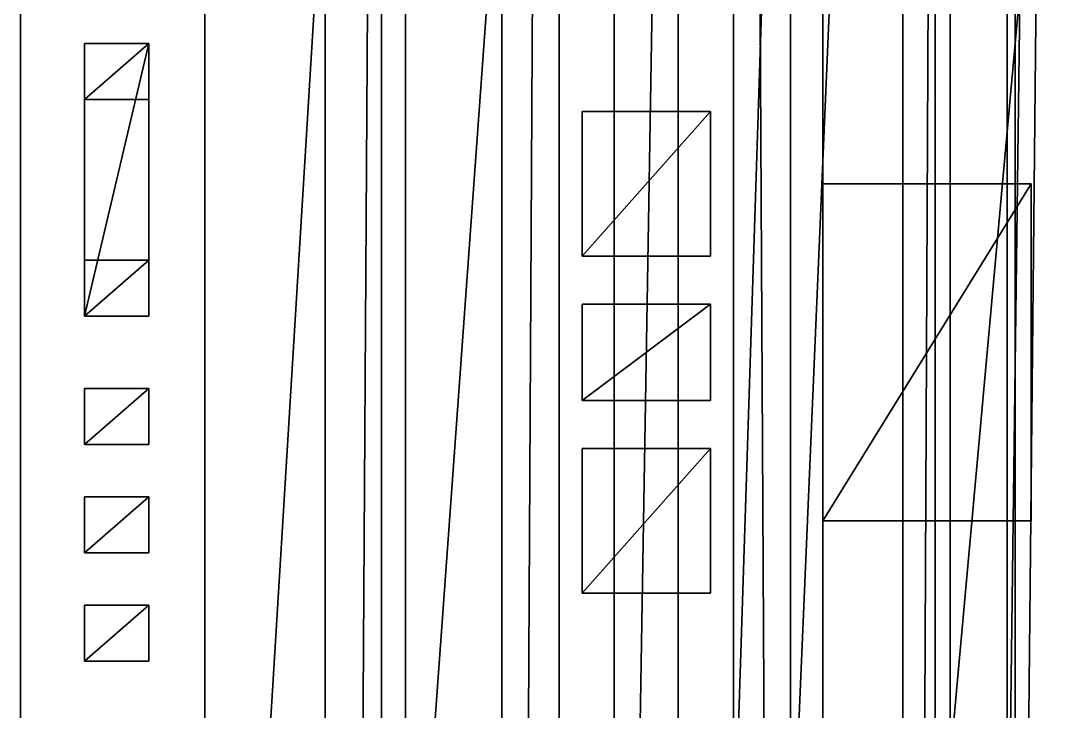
# Model space of a CAD drawing. Header units: millimetres. Extents: x -18 to 4450, y -985 to 970.
# Drawn here: x -18 to 109.7, y -44.8 to 41.3 of the extents above; entities that cross this region are included whole.
import ezdxf

# ---------------------------------------------------------------- set-up
doc = ezdxf.new("R2010")
doc.units = ezdxf.units.MM
for name, color, linetype in [('body__front_apron_lower_shadow', 8, 'CONTINUOUS'), ('body__hood_front_lip_shadow', 8, 'CONTINUOUS'), ('body__hood_front_rolled_lip_surface', 8, 'CONTINUOUS'), ('chassis__front_bumper', 250, 'CONTINUOUS'), ('chassis__front_bumper_swept_main_face', 250, 'CONTINUOUS'), ('front_detail__black_grille_mesh', 250, 'CONTINUOUS'), ('front_detail__front_grille_black_mesh_horizontal_texture_1', 151, 'CONTINUOUS'), ('front_detail__front_grille_black_mesh_horizontal_texture_2', 151, 'CONTINUOUS'), ('front_detail__front_grille_black_mesh_horizontal_texture_3', 151, 'CONTINUOUS'), ('front_detail__front_grille_black_mesh_horizontal_texture_4', 151, 'CONTINUOUS'), ('front_detail__front_grille_inset_rounded_surround_surface', 7, 'CONTINUOUS'), ('front_detail__front_license_plate', 7, 'CONTINUOUS'), ('front_detail__front_license_plate_bsn453_3_N_center', 250, 'CONTINUOUS'), ('front_detail__front_license_plate_bsn453_3_N_ll', 250, 'CONTINUOUS'), ('front_detail__front_license_plate_bsn453_3_N_lr', 250, 'CONTINUOUS'), ('front_detail__front_license_plate_bsn453_3_N_ul', 250, 'CONTINUOUS'), ('front_detail__front_license_plate_bsn453_3_N_ur', 250, 'CONTINUOUS'), ('front_detail__front_license_plate_bsn453_4_4_lr', 250, 'CONTINUOUS'), ('front_detail__front_license_plate_bsn453_4_4_mid', 250, 'CONTINUOUS'), ('front_detail__front_license_plate_bsn453_4_4_ul', 250, 'CONTINUOUS'), ('front_detail__front_license_plate_bsn453_4_4_ur', 250, 'CONTINUOUS'), ('front_detail__toyota_grille_letter_y_left_upper', 2, 'CONTINUOUS'), ('front_detail__toyota_grille_letter_y_right_upper', 2, 'CONTINUOUS'), ('front_detail__toyota_grille_letter_y_stem', 2, 'CONTINUOUS'), ('front_detail__vertical_grille_slot_4', 250, 'CONTINUOUS')]:
    doc.layers.add(name, color=color, linetype=linetype)

msp = doc.modelspace()

# ---------------------------------------------------------------- linework, layer by layer
at = {"layer": 'body__front_apron_lower_shadow'}
for points in [[(92, -634.119987, 715.879977), (92, -634.119987, 746.119976), (92, 634.119987, 746.119976)], [(92, -634.119987, 715.879977), (92, 634.119987, 746.119976), (92, 634.119987, 715.879977)], [(92, -634.119987, 715.879977), (97.879998, -634.119987, 709.999979), (97.879998, 634.119987, 709.999979)], [(92, -634.119987, 715.879977), (97.879998, 634.119987, 709.999979), (92, 634.119987, 715.879977)], [(92, -634.119987, 746.119976), (97.879998, -634.119987, 751.999974), (97.879998, 634.119987, 751.999974)], [(92, -634.119987, 746.119976), (97.879998, 634.119987, 751.999974), (92, 634.119987, 746.119976)], [(97.879998, -634.119987, 751.999974), (114.119999, -634.119987, 751.999974), (114.119999, 634.119987, 751.999974)], [(97.879998, -634.119987, 751.999974), (114.119999, 634.119987, 751.999974), (97.879998, 634.119987, 751.999974)], [(97.879998, -634.119987, 709.999979), (97.879998, 634.119987, 709.999979), (114.119999, 634.119987, 709.999979)], [(97.879998, -634.119987, 709.999979), (114.119999, 634.119987, 709.999979), (114.119999, -634.119987, 709.999979)]]:
    msp.add_3dface(points, dxfattribs=at)
at = {"layer": 'body__hood_front_lip_shadow'}
for points in [[(41.999999, -652.859986, 1229.140043), (41.999999, -652.859986, 1248.860002), (41.999999, 652.859986, 1248.860002)], [(41.999999, -652.859986, 1229.140043), (41.999999, 652.859986, 1248.860002), (41.999999, 652.859986, 1229.140043)], [(41.999999, -652.859986, 1229.140043), (49.139999, -652.859986, 1222.000003), (49.139999, 652.859986, 1222.000003)], [(41.999999, -652.859986, 1229.140043), (49.139999, 652.859986, 1222.000003), (41.999999, 652.859986, 1229.140043)], [(41.999999, -652.859986, 1248.860002), (49.139999, -652.859986, 1256.000042), (49.139999, 652.859986, 1256.000042)], [(41.999999, -652.859986, 1248.860002), (49.139999, 652.859986, 1256.000042), (41.999999, 652.859986, 1248.860002)], [(49.139999, -652.859986, 1256.000042), (70.859998, -652.859986, 1256.000042), (70.859998, 652.859986, 1256.000042)], [(49.139999, -652.859986, 1256.000042), (70.859998, 652.859986, 1256.000042), (49.139999, 652.859986, 1256.000042)], [(49.139999, -652.859986, 1222.000003), (49.139999, 652.859986, 1222.000003), (70.859998, 652.859986, 1222.000003)], [(49.139999, -652.859986, 1222.000003), (70.859998, 652.859986, 1222.000003), (70.859998, -652.859986, 1222.000003)], [(78.000002, -652.859986, 1229.140043), (70.859998, -652.859986, 1222.000003), (70.859998, 652.859986, 1222.000003)], [(78.000002, -652.859986, 1229.140043), (70.859998, 652.859986, 1222.000003), (78.000002, 652.859986, 1229.140043)], [(78.000002, -652.859986, 1248.860002), (70.859998, -652.859986, 1256.000042), (70.859998, 652.859986, 1256.000042)], [(78.000002, -652.859986, 1248.860002), (70.859998, 652.859986, 1256.000042), (78.000002, 652.859986, 1248.860002)], [(78.000002, -652.859986, 1229.140043), (78.000002, 652.859986, 1229.140043), (78.000002, 652.859986, 1248.860002)], [(78.000002, -652.859986, 1229.140043), (78.000002, 652.859986, 1248.860002), (78.000002, -652.859986, 1248.860002)]]:
    msp.add_3dface(points, dxfattribs=at)
at = {"layer": 'body__hood_front_rolled_lip_surface'}
for points in [[(96.000001, -610.000014, 1203.999996), (96.000001, 610.000014, 1203.999996), (150.000006, 610.000014, 1218.000054)], [(96.000001, -610.000014, 1203.999996), (150.000006, 610.000014, 1218.000054), (150.000006, -610.000014, 1218.000054)], [(96.000001, -610.000014, 1248.000026), (150.000006, -610.000014, 1253.999949), (150.000006, 610.000014, 1253.999949)], [(96.000001, -610.000014, 1248.000026), (150.000006, 610.000014, 1253.999949), (96.000001, 610.000014, 1248.000026)], [(96.000001, -610.000014, 1203.999996), (96.000001, -610.000014, 1248.000026), (96.000001, 610.000014, 1248.000026)], [(96.000001, -610.000014, 1203.999996), (96.000001, 610.000014, 1248.000026), (96.000001, 610.000014, 1203.999996)]]:
    msp.add_3dface(points, dxfattribs=at)
at = {"layer": 'chassis__front_bumper'}
for points in [[(20, -800.000012, 535.000026), (20, -800.000012, 634.99999), (20, 800.000012, 634.99999)], [(20, -800.000012, 535.000026), (20, 800.000012, 634.99999), (20, 800.000012, 535.000026)], [(20, -800.000012, 535.000026), (29.999999, -800.000012, 524.999976), (29.999999, 800.000012, 524.999976)], [(20, -800.000012, 535.000026), (29.999999, 800.000012, 524.999976), (20, 800.000012, 535.000026)], [(20, -800.000012, 634.99999), (29.999999, -800.000012, 644.999981), (29.999999, 800.000012, 644.999981)], [(20, -800.000012, 634.99999), (29.999999, 800.000012, 644.999981), (20, 800.000012, 634.99999)], [(29.999999, -800.000012, 644.999981), (174.999997, -800.000012, 644.999981), (174.999997, 800.000012, 644.999981)], [(29.999999, -800.000012, 644.999981), (174.999997, 800.000012, 644.999981), (29.999999, 800.000012, 644.999981)], [(29.999999, -800.000012, 524.999976), (29.999999, 800.000012, 524.999976), (174.999997, 800.000012, 524.999976)], [(29.999999, -800.000012, 524.999976), (174.999997, 800.000012, 524.999976), (174.999997, -800.000012, 524.999976)]]:
    msp.add_3dface(points, dxfattribs=at)
at = {"layer": 'chassis__front_bumper_swept_main_face'}
for points in [[(-17.999999, -759.99999, 483.999997), (-17.999999, 759.99999, 483.999997), (92, 759.99999, 519.999981)], [(-17.999999, -759.99999, 483.999997), (92, 759.99999, 519.999981), (92, -759.99999, 519.999981)], [(-17.999999, -759.99999, 607.99998), (92, -759.99999, 620.000005), (92, 759.99999, 620.000005)], [(-17.999999, -759.99999, 607.99998), (92, 759.99999, 620.000005), (-17.999999, 759.99999, 607.99998)], [(-17.999999, -759.99999, 483.999997), (-17.999999, -759.99999, 607.99998), (-17.999999, 759.99999, 607.99998)], [(-17.999999, -759.99999, 483.999997), (-17.999999, 759.99999, 607.99998), (-17.999999, 759.99999, 483.999997)], [(92, 759.99999, 519.999981), (92, 759.99999, 620.000005), (92, -759.99999, 620.000005)], [(92, 759.99999, 519.999981), (92, -759.99999, 620.000005), (92, -759.99999, 519.999981)]]:
    msp.add_3dface(points, dxfattribs=at)
at = {"layer": 'front_detail__black_grille_mesh'}
for points in [[(104.999997, -313.699991, 916.299999), (104.999997, -313.699991, 1058.699965), (104.999997, 313.699991, 1058.699965)], [(104.999997, -313.699991, 916.299999), (104.999997, 313.699991, 1058.699965), (104.999997, 313.699991, 916.299999)], [(104.999997, -313.699991, 916.299999), (111.299999, -313.699991, 910.000026), (111.299999, 313.699991, 910.000026)], [(104.999997, -313.699991, 916.299999), (111.299999, 313.699991, 910.000026), (104.999997, 313.699991, 916.299999)], [(104.999997, -313.699991, 1058.699965), (111.299999, -313.699991, 1065.000057), (111.299999, 313.699991, 1065.000057)], [(104.999997, -313.699991, 1058.699965), (111.299999, 313.699991, 1065.000057), (104.999997, 313.699991, 1058.699965)]]:
    msp.add_3dface(points, dxfattribs=at)
at = {"layer": 'front_detail__front_grille_black_mesh_horizontal_texture_1'}
for points in [[(64.000003, -280.000001, 860.000014), (64.000003, -280.000001, 871.999979), (64.000003, 280.000001, 871.999979)], [(64.000003, -280.000001, 860.000014), (64.000003, 280.000001, 871.999979), (64.000003, 280.000001, 860.000014)], [(64.000003, -280.000001, 871.999979), (82.000002, -280.000001, 871.999979), (82.000002, 280.000001, 871.999979)], [(64.000003, -280.000001, 871.999979), (82.000002, 280.000001, 871.999979), (64.000003, 280.000001, 871.999979)], [(64.000003, -280.000001, 860.000014), (64.000003, 280.000001, 860.000014), (82.000002, 280.000001, 860.000014)], [(64.000003, -280.000001, 860.000014), (82.000002, 280.000001, 860.000014), (82.000002, -280.000001, 860.000014)], [(82.000002, -280.000001, 860.000014), (82.000002, 280.000001, 860.000014), (82.000002, 280.000001, 871.999979)], [(82.000002, -280.000001, 860.000014), (82.000002, 280.000001, 871.999979), (82.000002, -280.000001, 871.999979)]]:
    msp.add_3dface(points, dxfattribs=at)
at = {"layer": 'front_detail__front_grille_black_mesh_horizontal_texture_2'}
for points in [[(64.000003, -280.000001, 894.999981), (64.000003, -280.000001, 907.000005), (64.000003, 280.000001, 907.000005)], [(64.000003, -280.000001, 894.999981), (64.000003, 280.000001, 907.000005), (64.000003, 280.000001, 894.999981)], [(64.000003, -280.000001, 907.000005), (82.000002, -280.000001, 907.000005), (82.000002, 280.000001, 907.000005)], [(64.000003, -280.000001, 907.000005), (82.000002, 280.000001, 907.000005), (64.000003, 280.000001, 907.000005)], [(64.000003, -280.000001, 894.999981), (64.000003, 280.000001, 894.999981), (82.000002, 280.000001, 894.999981)], [(64.000003, -280.000001, 894.999981), (82.000002, 280.000001, 894.999981), (82.000002, -280.000001, 894.999981)], [(82.000002, -280.000001, 894.999981), (82.000002, 280.000001, 894.999981), (82.000002, 280.000001, 907.000005)], [(82.000002, -280.000001, 894.999981), (82.000002, 280.000001, 907.000005), (82.000002, -280.000001, 907.000005)]]:
    msp.add_3dface(points, dxfattribs=at)
at = {"layer": 'front_detail__front_grille_black_mesh_horizontal_texture_3'}
for points in [[(64.000003, -280.000001, 930.000007), (64.000003, -280.000001, 941.999972), (64.000003, 280.000001, 941.999972)], [(64.000003, -280.000001, 930.000007), (64.000003, 280.000001, 941.999972), (64.000003, 280.000001, 930.000007)], [(64.000003, -280.000001, 941.999972), (82.000002, -280.000001, 941.999972), (82.000002, 280.000001, 941.999972)], [(64.000003, -280.000001, 941.999972), (82.000002, 280.000001, 941.999972), (64.000003, 280.000001, 941.999972)], [(64.000003, -280.000001, 930.000007), (64.000003, 280.000001, 930.000007), (82.000002, 280.000001, 930.000007)], [(64.000003, -280.000001, 930.000007), (82.000002, 280.000001, 930.000007), (82.000002, -280.000001, 930.000007)], [(82.000002, -280.000001, 930.000007), (82.000002, 280.000001, 930.000007), (82.000002, 280.000001, 941.999972)], [(82.000002, -280.000001, 930.000007), (82.000002, 280.000001, 941.999972), (82.000002, -280.000001, 941.999972)]]:
    msp.add_3dface(points, dxfattribs=at)
at = {"layer": 'front_detail__front_grille_black_mesh_horizontal_texture_4'}
for points in [[(64.000003, -280.000001, 964.999974), (64.000003, -280.000001, 976.999998), (64.000003, 280.000001, 976.999998)], [(64.000003, -280.000001, 964.999974), (64.000003, 280.000001, 976.999998), (64.000003, 280.000001, 964.999974)], [(64.000003, -280.000001, 976.999998), (82.000002, -280.000001, 976.999998), (82.000002, 280.000001, 976.999998)], [(64.000003, -280.000001, 976.999998), (82.000002, 280.000001, 976.999998), (64.000003, 280.000001, 976.999998)], [(64.000003, -280.000001, 964.999974), (64.000003, 280.000001, 964.999974), (82.000002, 280.000001, 964.999974)], [(64.000003, -280.000001, 964.999974), (82.000002, 280.000001, 964.999974), (82.000002, -280.000001, 964.999974)], [(82.000002, -280.000001, 964.999974), (82.000002, 280.000001, 964.999974), (82.000002, 280.000001, 976.999998)], [(82.000002, -280.000001, 964.999974), (82.000002, 280.000001, 976.999998), (82.000002, -280.000001, 976.999998)]]:
    msp.add_3dface(points, dxfattribs=at)
at = {"layer": 'front_detail__front_grille_inset_rounded_surround_surface'}
for points in [[(56.000002, -584.999979, 801.999986), (56.000002, 584.999979, 801.999986), (105.999999, 584.999979, 819.999993)], [(56.000002, -584.999979, 801.999986), (105.999999, 584.999979, 819.999993), (105.999999, -584.999979, 819.999993)], [(56.000002, -584.999979, 1125), (105.999999, -584.999979, 1100.000024), (105.999999, 584.999979, 1100.000024)], [(56.000002, -584.999979, 1125), (105.999999, 584.999979, 1100.000024), (56.000002, 584.999979, 1125)], [(56.000002, -584.999979, 801.999986), (56.000002, -584.999979, 1125), (56.000002, 584.999979, 1125)], [(56.000002, -584.999979, 801.999986), (56.000002, 584.999979, 1125), (56.000002, 584.999979, 801.999986)], [(105.999999, 584.999979, 819.999993), (105.999999, 584.999979, 1100.000024), (105.999999, -584.999979, 1100.000024)], [(105.999999, 584.999979, 819.999993), (105.999999, -584.999979, 1100.000024), (105.999999, -584.999979, 819.999993)]]:
    msp.add_3dface(points, dxfattribs=at)
at = {"layer": 'front_detail__front_license_plate'}
for points in [[(5, -180.000007, 649.999976), (5, -180.000007, 819.999993), (5, 180.000007, 819.999993)], [(5, -180.000007, 649.999976), (5, 180.000007, 819.999993), (5, 180.000007, 649.999976)], [(5, -180.000007, 819.999993), (27.000001, -180.000007, 819.999993), (27.000001, 180.000007, 819.999993)], [(5, -180.000007, 819.999993), (27.000001, 180.000007, 819.999993), (5, 180.000007, 819.999993)], [(5, -180.000007, 649.999976), (5, 180.000007, 649.999976), (27.000001, 180.000007, 649.999976)], [(5, -180.000007, 649.999976), (27.000001, 180.000007, 649.999976), (27.000001, -180.000007, 649.999976)], [(27.000001, -180.000007, 649.999976), (27.000001, 180.000007, 649.999976), (27.000001, 180.000007, 819.999993)], [(27.000001, -180.000007, 649.999976), (27.000001, 180.000007, 819.999993), (27.000001, -180.000007, 819.999993)]]:
    msp.add_3dface(points, dxfattribs=at)
at = {"layer": 'front_detail__front_license_plate_bsn453_3_N_center'}
for points in [[(-10, -25, 649.999976), (-10, -25, 722.000003), (-10, -17.999999, 722.000003)], [(-10, -25, 649.999976), (-10, -17.999999, 722.000003), (-10, -17.999999, 649.999976)], [(-10, -17.999999, 649.999976), (-10, -17.999999, 722.000003), (-2, -17.999999, 722.000003)], [(-10, -17.999999, 649.999976), (-2, -17.999999, 722.000003), (-2, -17.999999, 649.999976)], [(-10, -25, 722.000003), (-2, -25, 722.000003), (-2, -17.999999, 722.000003)], [(-10, -25, 722.000003), (-2, -17.999999, 722.000003), (-10, -17.999999, 722.000003)], [(-10, -25, 649.999976), (-10, -17.999999, 649.999976), (-2, -17.999999, 649.999976)], [(-10, -25, 649.999976), (-2, -17.999999, 649.999976), (-2, -25, 649.999976)], [(-2, -25, 649.999976), (-2, -17.999999, 649.999976), (-2, -17.999999, 722.000003)], [(-2, -25, 649.999976), (-2, -17.999999, 722.000003), (-2, -25, 722.000003)], [(-10, -25, 649.999976), (-2, -25, 649.999976), (-2, -25, 722.000003)], [(-10, -25, 649.999976), (-2, -25, 722.000003), (-10, -25, 722.000003)]]:
    msp.add_3dface(points, dxfattribs=at)
at = {"layer": 'front_detail__front_license_plate_bsn453_3_N_ll'}
for points in [[(-10, -38.5, 632.000029), (-10, -38.5, 667.999983), (-10, -31.500001, 667.999983)], [(-10, -38.5, 632.000029), (-10, -31.500001, 667.999983), (-10, -31.500001, 632.000029)], [(-10, -31.500001, 632.000029), (-10, -31.500001, 667.999983), (-2, -31.500001, 667.999983)], [(-10, -31.500001, 632.000029), (-2, -31.500001, 667.999983), (-2, -31.500001, 632.000029)], [(-10, -38.5, 667.999983), (-2, -38.5, 667.999983), (-2, -31.500001, 667.999983)], [(-10, -38.5, 667.999983), (-2, -31.500001, 667.999983), (-10, -31.500001, 667.999983)], [(-10, -38.5, 632.000029), (-10, -31.500001, 632.000029), (-2, -31.500001, 632.000029)], [(-10, -38.5, 632.000029), (-2, -31.500001, 632.000029), (-2, -38.5, 632.000029)], [(-2, -38.5, 632.000029), (-2, -31.500001, 632.000029), (-2, -31.500001, 667.999983)], [(-2, -38.5, 632.000029), (-2, -31.500001, 667.999983), (-2, -38.5, 667.999983)], [(-10, -38.5, 632.000029), (-2, -38.5, 632.000029), (-2, -38.5, 667.999983)], [(-10, -38.5, 632.000029), (-2, -38.5, 667.999983), (-10, -38.5, 667.999983)]]:
    msp.add_3dface(points, dxfattribs=at)
at = {"layer": 'front_detail__front_license_plate_bsn453_3_N_lr'}
for points in [[(-10, -11.5, 632.000029), (-10, -11.5, 667.999983), (-10, -4.5, 667.999983)], [(-10, -11.5, 632.000029), (-10, -4.5, 667.999983), (-10, -4.5, 632.000029)], [(-10, -4.5, 632.000029), (-10, -4.5, 667.999983), (-2, -4.5, 667.999983)], [(-10, -4.5, 632.000029), (-2, -4.5, 667.999983), (-2, -4.5, 632.000029)], [(-10, -11.5, 667.999983), (-2, -11.5, 667.999983), (-2, -4.5, 667.999983)], [(-10, -11.5, 667.999983), (-2, -4.5, 667.999983), (-10, -4.5, 667.999983)], [(-10, -11.5, 632.000029), (-10, -4.5, 632.000029), (-2, -4.5, 632.000029)], [(-10, -11.5, 632.000029), (-2, -4.5, 632.000029), (-2, -11.5, 632.000029)], [(-2, -11.5, 632.000029), (-2, -4.5, 632.000029), (-2, -4.5, 667.999983)], [(-2, -11.5, 632.000029), (-2, -4.5, 667.999983), (-2, -11.5, 667.999983)], [(-10, -11.5, 632.000029), (-2, -11.5, 632.000029), (-2, -11.5, 667.999983)], [(-10, -11.5, 632.000029), (-2, -11.5, 667.999983), (-10, -11.5, 667.999983)]]:
    msp.add_3dface(points, dxfattribs=at)
at = {"layer": 'front_detail__front_license_plate_bsn453_3_N_ul'}
for points in [[(-10, -38.5, 667.999983), (-10, -38.5, 703.999996), (-10, -31.500001, 703.999996)], [(-10, -38.5, 667.999983), (-10, -31.500001, 703.999996), (-10, -31.500001, 667.999983)], [(-10, -31.500001, 667.999983), (-10, -31.500001, 703.999996), (-2, -31.500001, 703.999996)], [(-10, -31.500001, 667.999983), (-2, -31.500001, 703.999996), (-2, -31.500001, 667.999983)], [(-10, -38.5, 703.999996), (-2, -38.5, 703.999996), (-2, -31.500001, 703.999996)], [(-10, -38.5, 703.999996), (-2, -31.500001, 703.999996), (-10, -31.500001, 703.999996)], [(-10, -38.5, 667.999983), (-10, -31.500001, 667.999983), (-2, -31.500001, 667.999983)], [(-10, -38.5, 667.999983), (-2, -31.500001, 667.999983), (-2, -38.5, 667.999983)], [(-2, -38.5, 667.999983), (-2, -31.500001, 667.999983), (-2, -31.500001, 703.999996)], [(-2, -38.5, 667.999983), (-2, -31.500001, 703.999996), (-2, -38.5, 703.999996)], [(-10, -38.5, 667.999983), (-2, -38.5, 667.999983), (-2, -38.5, 703.999996)], [(-10, -38.5, 667.999983), (-2, -38.5, 703.999996), (-10, -38.5, 703.999996)]]:
    msp.add_3dface(points, dxfattribs=at)
at = {"layer": 'front_detail__front_license_plate_bsn453_3_N_ur'}
for points in [[(-10, -11.5, 667.999983), (-10, -11.5, 703.999996), (-10, -4.5, 703.999996)], [(-10, -11.5, 667.999983), (-10, -4.5, 703.999996), (-10, -4.5, 667.999983)], [(-10, -4.5, 667.999983), (-10, -4.5, 703.999996), (-2, -4.5, 703.999996)], [(-10, -4.5, 667.999983), (-2, -4.5, 703.999996), (-2, -4.5, 667.999983)], [(-10, -11.5, 703.999996), (-2, -11.5, 703.999996), (-2, -4.5, 703.999996)], [(-10, -11.5, 703.999996), (-2, -4.5, 703.999996), (-10, -4.5, 703.999996)], [(-10, -11.5, 667.999983), (-10, -4.5, 667.999983), (-2, -4.5, 667.999983)], [(-10, -11.5, 667.999983), (-2, -4.5, 667.999983), (-2, -11.5, 667.999983)], [(-2, -11.5, 667.999983), (-2, -4.5, 667.999983), (-2, -4.5, 703.999996)], [(-2, -11.5, 667.999983), (-2, -4.5, 703.999996), (-2, -11.5, 703.999996)], [(-10, -11.5, 667.999983), (-2, -11.5, 667.999983), (-2, -11.5, 703.999996)], [(-10, -11.5, 667.999983), (-2, -11.5, 703.999996), (-10, -11.5, 703.999996)]]:
    msp.add_3dface(points, dxfattribs=at)
at = {"layer": 'front_detail__front_license_plate_bsn453_4_4_lr'}
for points in [[(-10, 31.500001, 632.000029), (-10, 31.500001, 667.999983), (-10, 38.5, 667.999983)], [(-10, 31.500001, 632.000029), (-10, 38.5, 667.999983), (-10, 38.5, 632.000029)], [(-10, 38.5, 632.000029), (-10, 38.5, 667.999983), (-2, 38.5, 667.999983)], [(-10, 38.5, 632.000029), (-2, 38.5, 667.999983), (-2, 38.5, 632.000029)], [(-10, 31.500001, 667.999983), (-2, 31.500001, 667.999983), (-2, 38.5, 667.999983)], [(-10, 31.500001, 667.999983), (-2, 38.5, 667.999983), (-10, 38.5, 667.999983)], [(-10, 31.500001, 632.000029), (-10, 38.5, 632.000029), (-2, 38.5, 632.000029)], [(-10, 31.500001, 632.000029), (-2, 38.5, 632.000029), (-2, 31.500001, 632.000029)], [(-2, 31.500001, 632.000029), (-2, 38.5, 632.000029), (-2, 38.5, 667.999983)], [(-2, 31.500001, 632.000029), (-2, 38.5, 667.999983), (-2, 31.500001, 667.999983)], [(-10, 31.500001, 632.000029), (-2, 31.500001, 632.000029), (-2, 31.500001, 667.999983)], [(-10, 31.500001, 632.000029), (-2, 31.500001, 667.999983), (-10, 31.500001, 667.999983)]]:
    msp.add_3dface(points, dxfattribs=at)
at = {"layer": 'front_detail__front_license_plate_bsn453_4_4_mid'}
for points in [[(-10, 4.5, 649.999976), (-10, 4.5, 657.000005), (-10, 38.5, 657.000005)], [(-10, 4.5, 649.999976), (-10, 38.5, 657.000005), (-10, 38.5, 649.999976)], [(-10, 38.5, 649.999976), (-10, 38.5, 657.000005), (-2, 38.5, 657.000005)], [(-10, 38.5, 649.999976), (-2, 38.5, 657.000005), (-2, 38.5, 649.999976)], [(-10, 4.5, 657.000005), (-2, 4.5, 657.000005), (-2, 38.5, 657.000005)], [(-10, 4.5, 657.000005), (-2, 38.5, 657.000005), (-10, 38.5, 657.000005)], [(-10, 4.5, 649.999976), (-10, 38.5, 649.999976), (-2, 38.5, 649.999976)], [(-10, 4.5, 649.999976), (-2, 38.5, 649.999976), (-2, 4.5, 649.999976)], [(-2, 4.5, 649.999976), (-2, 38.5, 649.999976), (-2, 38.5, 657.000005)], [(-2, 4.5, 649.999976), (-2, 38.5, 657.000005), (-2, 4.5, 657.000005)], [(-10, 4.5, 649.999976), (-2, 4.5, 649.999976), (-2, 4.5, 657.000005)], [(-10, 4.5, 649.999976), (-2, 4.5, 657.000005), (-10, 4.5, 657.000005)]]:
    msp.add_3dface(points, dxfattribs=at)
at = {"layer": 'front_detail__front_license_plate_bsn453_4_4_ul'}
for points in [[(-10, 4.5, 667.999983), (-10, 4.5, 703.999996), (-10, 11.5, 703.999996)], [(-10, 4.5, 667.999983), (-10, 11.5, 703.999996), (-10, 11.5, 667.999983)], [(-10, 11.5, 667.999983), (-10, 11.5, 703.999996), (-2, 11.5, 703.999996)], [(-10, 11.5, 667.999983), (-2, 11.5, 703.999996), (-2, 11.5, 667.999983)], [(-10, 4.5, 703.999996), (-2, 4.5, 703.999996), (-2, 11.5, 703.999996)], [(-10, 4.5, 703.999996), (-2, 11.5, 703.999996), (-10, 11.5, 703.999996)], [(-10, 4.5, 667.999983), (-10, 11.5, 667.999983), (-2, 11.5, 667.999983)], [(-10, 4.5, 667.999983), (-2, 11.5, 667.999983), (-2, 4.5, 667.999983)], [(-2, 4.5, 667.999983), (-2, 11.5, 667.999983), (-2, 11.5, 703.999996)], [(-2, 4.5, 667.999983), (-2, 11.5, 703.999996), (-2, 4.5, 703.999996)], [(-10, 4.5, 667.999983), (-2, 4.5, 667.999983), (-2, 4.5, 703.999996)], [(-10, 4.5, 667.999983), (-2, 4.5, 703.999996), (-10, 4.5, 703.999996)]]:
    msp.add_3dface(points, dxfattribs=at)
at = {"layer": 'front_detail__front_license_plate_bsn453_4_4_ur'}
for points in [[(-10, 31.500001, 667.999983), (-10, 31.500001, 703.999996), (-10, 38.5, 703.999996)], [(-10, 31.500001, 667.999983), (-10, 38.5, 703.999996), (-10, 38.5, 667.999983)], [(-10, 38.5, 667.999983), (-10, 38.5, 703.999996), (-2, 38.5, 703.999996)], [(-10, 38.5, 667.999983), (-2, 38.5, 703.999996), (-2, 38.5, 667.999983)], [(-10, 31.500001, 703.999996), (-2, 31.500001, 703.999996), (-2, 38.5, 703.999996)], [(-10, 31.500001, 703.999996), (-2, 38.5, 703.999996), (-10, 38.5, 703.999996)], [(-10, 31.500001, 667.999983), (-10, 38.5, 667.999983), (-2, 38.5, 667.999983)], [(-10, 31.500001, 667.999983), (-2, 38.5, 667.999983), (-2, 31.500001, 667.999983)], [(-2, 31.500001, 667.999983), (-2, 38.5, 667.999983), (-2, 38.5, 703.999996)], [(-2, 31.500001, 667.999983), (-2, 38.5, 703.999996), (-2, 31.500001, 703.999996)], [(-10, 31.500001, 667.999983), (-2, 31.500001, 667.999983), (-2, 31.500001, 703.999996)], [(-10, 31.500001, 667.999983), (-2, 31.500001, 703.999996), (-10, 31.500001, 703.999996)]]:
    msp.add_3dface(points, dxfattribs=at)
at = {"layer": 'front_detail__toyota_grille_letter_y_left_upper'}
for points in [[(52.000001, -29.999999, 927.999973), (52.000001, -29.999999, 939.999998), (52.000001, -12, 939.999998)], [(52.000001, -29.999999, 927.999973), (52.000001, -12, 939.999998), (52.000001, -12, 927.999973)], [(52.000001, -12, 927.999973), (52.000001, -12, 939.999998), (68.000004, -12, 939.999998)], [(52.000001, -12, 927.999973), (68.000004, -12, 939.999998), (68.000004, -12, 927.999973)], [(52.000001, -29.999999, 939.999998), (68.000004, -29.999999, 939.999998), (68.000004, -12, 939.999998)], [(52.000001, -29.999999, 939.999998), (68.000004, -12, 939.999998), (52.000001, -12, 939.999998)], [(52.000001, -29.999999, 927.999973), (52.000001, -12, 927.999973), (68.000004, -12, 927.999973)], [(52.000001, -29.999999, 927.999973), (68.000004, -12, 927.999973), (68.000004, -29.999999, 927.999973)], [(68.000004, -29.999999, 927.999973), (68.000004, -12, 927.999973), (68.000004, -12, 939.999998)], [(68.000004, -29.999999, 927.999973), (68.000004, -12, 939.999998), (68.000004, -29.999999, 939.999998)], [(52.000001, -29.999999, 927.999973), (68.000004, -29.999999, 927.999973), (68.000004, -29.999999, 939.999998)], [(52.000001, -29.999999, 927.999973), (68.000004, -29.999999, 939.999998), (52.000001, -29.999999, 939.999998)]]:
    msp.add_3dface(points, dxfattribs=at)
at = {"layer": 'front_detail__toyota_grille_letter_y_right_upper'}
for points in [[(52.000001, 12, 927.999973), (52.000001, 12, 939.999998), (52.000001, 29.999999, 939.999998)], [(52.000001, 12, 927.999973), (52.000001, 29.999999, 939.999998), (52.000001, 29.999999, 927.999973)], [(52.000001, 29.999999, 927.999973), (52.000001, 29.999999, 939.999998), (68.000004, 29.999999, 939.999998)], [(52.000001, 29.999999, 927.999973), (68.000004, 29.999999, 939.999998), (68.000004, 29.999999, 927.999973)], [(52.000001, 12, 939.999998), (68.000004, 12, 939.999998), (68.000004, 29.999999, 939.999998)], [(52.000001, 12, 939.999998), (68.000004, 29.999999, 939.999998), (52.000001, 29.999999, 939.999998)], [(52.000001, 12, 927.999973), (52.000001, 29.999999, 927.999973), (68.000004, 29.999999, 927.999973)], [(52.000001, 12, 927.999973), (68.000004, 29.999999, 927.999973), (68.000004, 12, 927.999973)], [(68.000004, 12, 927.999973), (68.000004, 29.999999, 927.999973), (68.000004, 29.999999, 939.999998)], [(68.000004, 12, 927.999973), (68.000004, 29.999999, 939.999998), (68.000004, 12, 939.999998)], [(52.000001, 12, 927.999973), (68.000004, 12, 927.999973), (68.000004, 12, 939.999998)], [(52.000001, 12, 927.999973), (68.000004, 12, 939.999998), (52.000001, 12, 939.999998)]]:
    msp.add_3dface(points, dxfattribs=at)
at = {"layer": 'front_detail__toyota_grille_letter_y_stem'}
for points in [[(52.000001, -6, 894.999981), (52.000001, -6, 936.999977), (52.000001, 6, 936.999977)], [(52.000001, -6, 894.999981), (52.000001, 6, 936.999977), (52.000001, 6, 894.999981)], [(52.000001, 6, 894.999981), (52.000001, 6, 936.999977), (68.000004, 6, 936.999977)], [(52.000001, 6, 894.999981), (68.000004, 6, 936.999977), (68.000004, 6, 894.999981)], [(52.000001, -6, 936.999977), (68.000004, -6, 936.999977), (68.000004, 6, 936.999977)], [(52.000001, -6, 936.999977), (68.000004, 6, 936.999977), (52.000001, 6, 936.999977)], [(52.000001, -6, 894.999981), (52.000001, 6, 894.999981), (68.000004, 6, 894.999981)], [(52.000001, -6, 894.999981), (68.000004, 6, 894.999981), (68.000004, -6, 894.999981)], [(68.000004, -6, 894.999981), (68.000004, 6, 894.999981), (68.000004, 6, 936.999977)], [(68.000004, -6, 894.999981), (68.000004, 6, 936.999977), (68.000004, -6, 936.999977)], [(52.000001, -6, 894.999981), (68.000004, -6, 894.999981), (68.000004, -6, 936.999977)], [(52.000001, -6, 894.999981), (68.000004, -6, 936.999977), (52.000001, -6, 936.999977)]]:
    msp.add_3dface(points, dxfattribs=at)
at = {"layer": 'front_detail__vertical_grille_slot_4'}
for points in [[(82.000002, -21, 842.000008), (82.000002, -21, 1072.000027), (82.000002, 21, 1072.000027)], [(82.000002, -21, 842.000008), (82.000002, 21, 1072.000027), (82.000002, 21, 842.000008)], [(82.000002, 21, 842.000008), (82.000002, 21, 1072.000027), (108.000003, 21, 1072.000027)], [(82.000002, 21, 842.000008), (108.000003, 21, 1072.000027), (108.000003, 21, 842.000008)], [(82.000002, -21, 1072.000027), (108.000003, -21, 1072.000027), (108.000003, 21, 1072.000027)], [(82.000002, -21, 1072.000027), (108.000003, 21, 1072.000027), (82.000002, 21, 1072.000027)], [(82.000002, -21, 842.000008), (82.000002, 21, 842.000008), (108.000003, 21, 842.000008)], [(82.000002, -21, 842.000008), (108.000003, 21, 842.000008), (108.000003, -21, 842.000008)], [(108.000003, -21, 842.000008), (108.000003, 21, 842.000008), (108.000003, 21, 1072.000027)], [(108.000003, -21, 842.000008), (108.000003, 21, 1072.000027), (108.000003, -21, 1072.000027)], [(82.000002, -21, 842.000008), (108.000003, -21, 842.000008), (108.000003, -21, 1072.000027)], [(82.000002, -21, 842.000008), (108.000003, -21, 1072.000027), (82.000002, -21, 1072.000027)]]:
    msp.add_3dface(points, dxfattribs=at)

doc.saveas('drawing.dxf')
